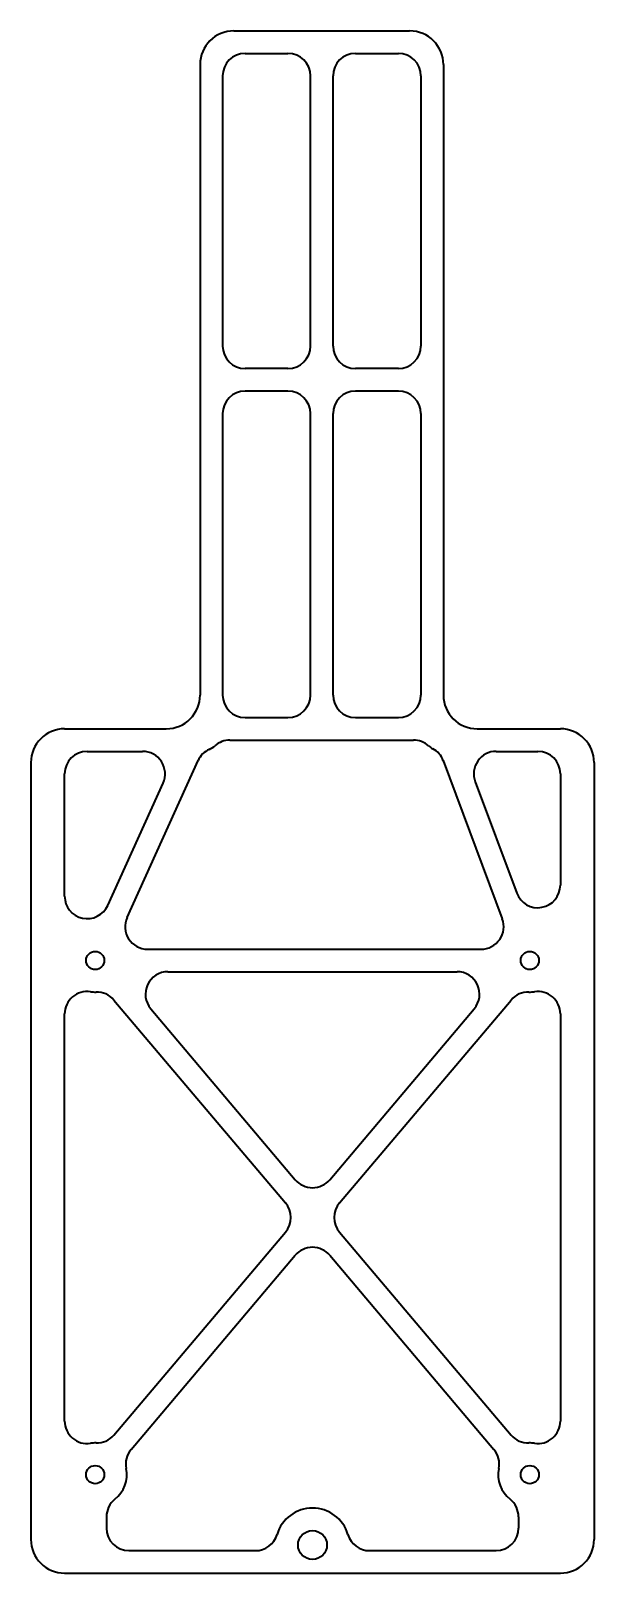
# Model space of a CAD drawing. Header units: inches. Extents: x -10.95 to -8.45, y 15.25 to 22.1.
import ezdxf

# ---------------------------------------------------------------- set-up
doc = ezdxf.new("R2010")
doc.units = ezdxf.units.IN
doc.header["$MEASUREMENT"] = 0
doc.layers.add('Visible', color=7, linetype='Continuous', lineweight=40)

msp = doc.modelspace()

# ---------------------------------------------------------------- linework, layer by layer
at = {"layer": 'Visible'}
for p, q in [((-10.049, 22.1), (-9.269, 22.1)), ((-9.999, 22), (-9.809, 22)), ((-9.509, 22), (-9.319, 22)), ((-10.199, 21.95), (-10.199, 19.15)), ((-9.119, 21.95), (-9.119, 19.15)), ((-10.099, 21.9), (-10.099, 20.7)), ((-9.709, 20.7), (-9.709, 21.9)), ((-9.609, 20.7), (-9.609, 21.9)), ((-9.219, 21.9), (-9.219, 20.7)), ((-9.809, 20.6), (-9.999, 20.6)), ((-9.319, 20.6), (-9.509, 20.6)), ((-9.809, 20.5), (-9.999, 20.5)), ((-9.319, 20.5), (-9.509, 20.5)), ((-10.099, 20.4), (-10.099, 19.15)), ((-9.709, 19.15), (-9.709, 20.4)), ((-9.609, 19.15), (-9.609, 20.4)), ((-9.219, 20.4), (-9.219, 19.15)), ((-9.999, 19.05), (-9.809, 19.05)), ((-9.509, 19.05), (-9.319, 19.05)), ((-10.8, 19), (-10.349, 19)), ((-8.969, 19), (-8.6, 19)), ((-10.0667, 18.95), (-9.2513, 18.95)), ((-10.95, 18.85), (-10.95, 15.4)), ((-10.7, 18.9), (-10.4542, 18.9)), ((-10.5231, 18.1625), (-10.208, 18.8589)), ((-9.1196, 18.8586), (-8.8577, 18.1562)), ((-8.8843, 18.9), (-8.7, 18.9)), ((-8.45, 18.85), (-8.45, 15.4)), ((-10.8, 18.2568), (-10.8, 18.8)), ((-8.6, 18.8), (-8.6, 18.3056)), ((-10.6089, 18.2155), (-10.3631, 18.7588)), ((-8.978, 18.7651), (-8.7937, 18.2707)), ((-10.432, 18.0213), (-8.9514, 18.0213)), ((-10.3415, 17.9213), (-9.0585, 17.9213)), ((-10.5816, 17.7955), (-9.82, 16.8941)), ((-10.4179, 17.7567), (-9.7764, 16.9974)), ((-9.6236, 16.9974), (-8.9821, 17.7567)), ((-9.58, 16.8941), (-8.8184, 17.7955)), ((-10.8, 15.9255), (-10.8, 17.7335)), ((-8.6, 17.7335), (-8.6, 15.9255)), ((-10.5816, 15.8635), (-9.82, 16.765)), ((-9.58, 16.765), (-8.8184, 15.8635)), ((-10.5052, 15.799), (-9.7764, 16.6616)), ((-9.6236, 16.6616), (-8.8948, 15.799)), ((-10.6146, 15.5), (-10.6146, 15.45)), ((-8.7854, 15.5), (-8.7854, 15.45)), ((-10.5146, 15.35), (-9.9534, 15.35)), ((-9.4466, 15.35), (-8.8854, 15.35)), ((-10.8, 15.25), (-8.6, 15.25))]:
    msp.add_line(p, q, dxfattribs=at)
for centre, radius in [((-10.6646, 17.9713), 0.0404), ((-8.7354, 17.9713), 0.0404), ((-10.6646, 15.6878), 0.0404), ((-8.7354, 15.6878), 0.0404), ((-9.7, 15.375), 0.0642)]:
    msp.add_circle(centre, radius, dxfattribs=at)
for centre, radius, start, end in [((-10.049, 21.95), 0.15, 90, 180), ((-9.269, 21.95), 0.15, 0, 90), ((-9.999, 21.9), 0.1, 90, 180), ((-9.809, 21.9), 0.1, 0, 90), ((-9.509, 21.9), 0.1, 90, 180), ((-9.319, 21.9), 0.1, 0, 90), ((-9.999, 20.7), 0.1, 180, 270), ((-9.809, 20.7), 0.1, 270, 0), ((-9.509, 20.7), 0.1, 180, 270), ((-9.319, 20.7), 0.1, 270, 0), ((-9.999, 20.4), 0.1, 90, 180), ((-9.809, 20.4), 0.1, 0, 90), ((-9.509, 20.4), 0.1, 90, 180), ((-9.319, 20.4), 0.1, 0, 90), ((-10.349, 19.15), 0.15, 270, 0), ((-9.999, 19.15), 0.1, 180, 270), ((-9.809, 19.15), 0.1, 270, 0), ((-9.509, 19.15), 0.1, 180, 270), ((-9.319, 19.15), 0.1, 270, 0), ((-8.969, 19.15), 0.15, 180, 270), ((-10.8, 18.85), 0.15, 90, 180), ((-8.6, 18.85), 0.15, 0, 90), ((-10.1169, 18.8176), 0.1, 114.24076, 155.65038), ((-10.199, 19), 0.1, 294.24076, 311.40962), ((-10.0667, 18.85), 0.1, 90, 131.40962), ((-9.2513, 18.85), 0.1, 48.59038, 90), ((-9.119, 19), 0.1, 228.59038, 241.85765), ((-9.2133, 18.8236), 0.1, 20.44803, 61.85765), ((-10.7, 18.8), 0.1, 90, 180), ((-10.4542, 18.8), 0.1, 335.65038, 90), ((-8.8843, 18.8), 0.1, 90, 200.44803), ((-8.7, 18.8), 0.1, 0, 90), ((-8.7, 18.3056), 0.1, 200.44803, 0), ((-10.7, 18.2568), 0.1, 180, 335.65038), ((-10.432, 18.1213), 0.1, 155.65038, 270), ((-8.9514, 18.1213), 0.1, 270, 20.44803), ((-10.3415, 17.8213), 0.1, 90, 220.19205), ((-9.0585, 17.8213), 0.1, 319.80795, 90), ((-10.7, 17.7335), 0.1, 81.52255, 180), ((-10.6646, 17.9713), 0.1404, 261.52255, 271.57745), ((-10.658, 17.731), 0.1, 40.19205, 91.57745), ((-8.742, 17.731), 0.1, 88.42255, 139.80795), ((-8.7354, 17.9713), 0.1404, 268.42255, 278.47745), ((-8.7, 17.7335), 0.1, 0, 98.47745), ((-9.7, 17.062), 0.1, 220.19205, 319.80795), ((-9.8964, 16.8295), 0.1, 319.80795, 40.19205), ((-9.5036, 16.8295), 0.1, 139.80795, 220.19205), ((-9.7, 16.5971), 0.1, 40.19205, 139.80795), ((-10.7, 15.9255), 0.1, 180, 278.47745), ((-8.7, 15.9255), 0.1, 261.52255, 0), ((-10.6646, 15.6878), 0.1404, 88.42255, 98.47745), ((-10.658, 15.9281), 0.1, 268.42255, 319.80795), ((-8.742, 15.9281), 0.1, 220.19205, 271.57745), ((-8.7354, 15.6878), 0.1404, 81.52255, 91.57745), ((-10.4288, 15.7345), 0.1, 139.80795, 191.19336), ((-8.9712, 15.7345), 0.1, 348.80664, 40.19205), ((-10.6646, 15.6878), 0.1404, 308.61459, 11.19336), ((-8.7354, 15.6878), 0.1404, 168.80664, 231.38541), ((-10.5146, 15.5), 0.1, 128.61459, 180), ((-8.8854, 15.5), 0.1, 0, 51.38541), ((-9.7, 15.375), 0.1642, 16.48845, 163.51155), ((-10.5146, 15.45), 0.1, 180, 270), ((-9.9534, 15.45), 0.1, 270, 343.51155), ((-9.4466, 15.45), 0.1, 196.48845, 270), ((-8.8854, 15.45), 0.1, 270, 0), ((-10.8, 15.4), 0.15, 180, 270), ((-8.6, 15.4), 0.15, 270, 0)]:
    msp.add_arc(centre, radius, start, end, dxfattribs=at)

doc.saveas('drawing.dxf')
